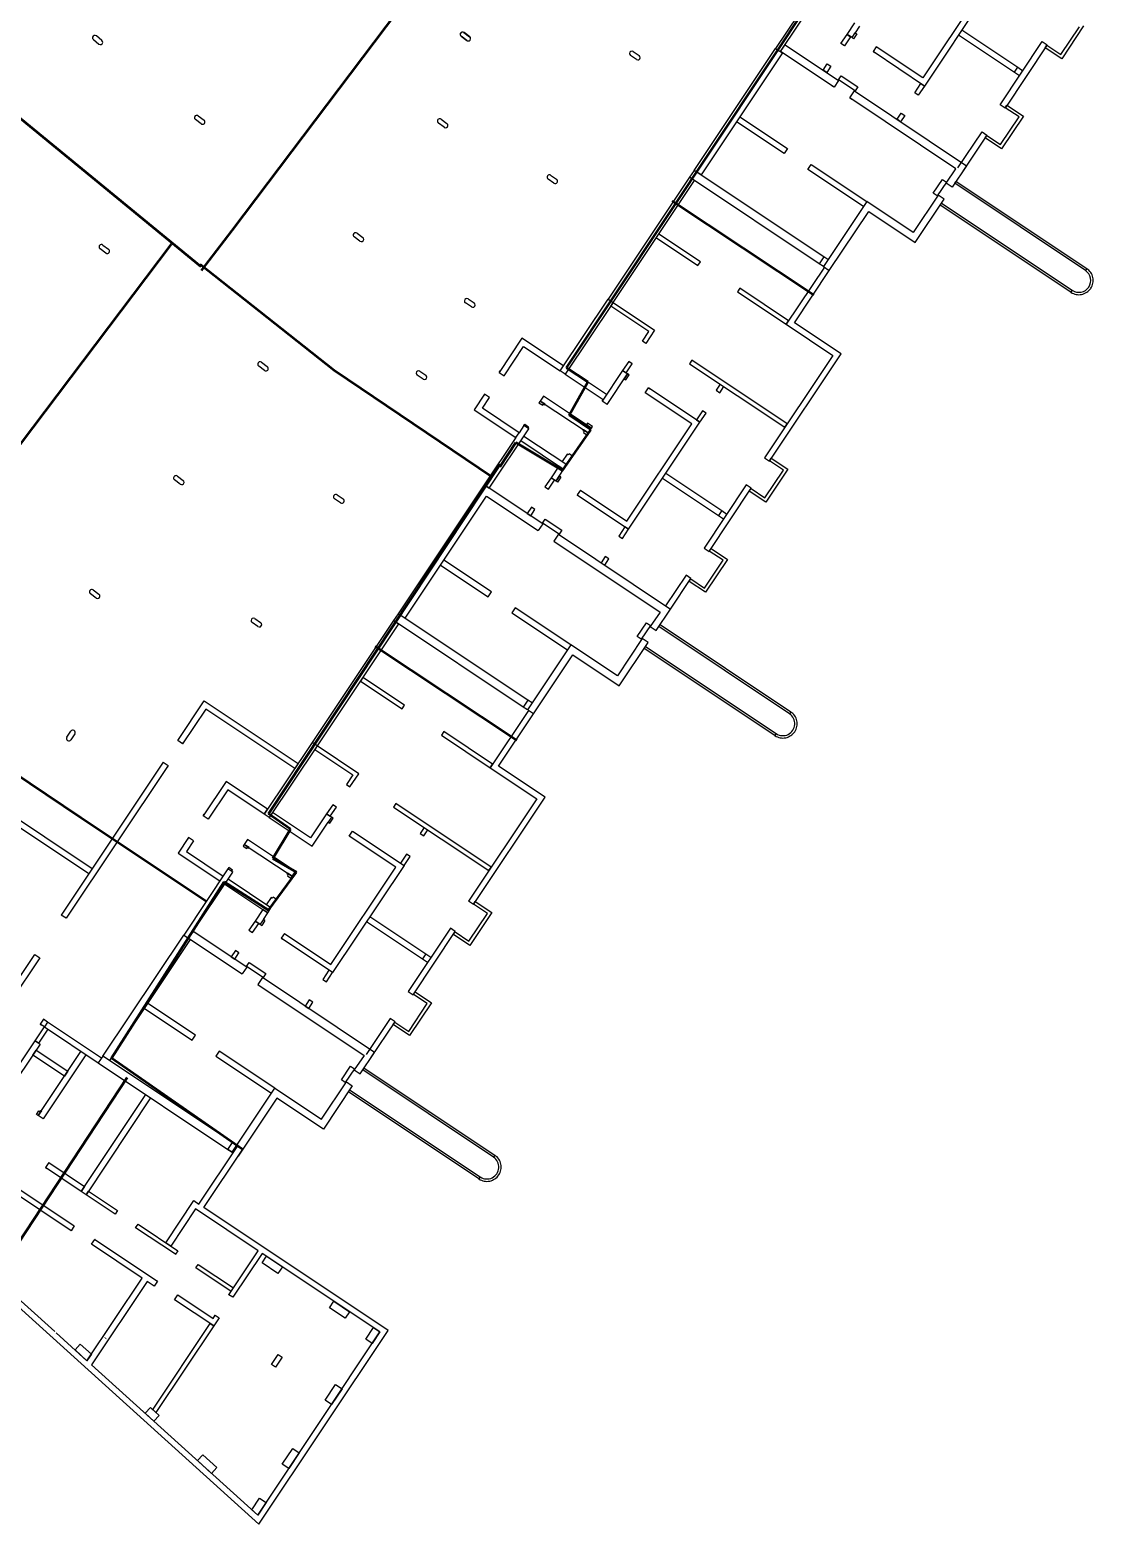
# Model space of a CAD drawing. Header units: metres. Extents: x 2680836 to 2680931, y 1252363 to 1252479.
# Drawn here: x 2680873.5 to 2680918.2, y 1252363.1 to 1252425.8 of the extents above; entities that cross this region are included whole.
import ezdxf

# ---------------------------------------------------------------- set-up
doc = ezdxf.new("R2010")
doc.units = ezdxf.units.M
doc.layers.add('etappierung', color=7, linetype='Continuous')
doc.layers.add('geometrie', color=7, linetype='Continuous')

msp = doc.modelspace()

# ---------------------------------------------------------------- linework, layer by layer
at = {"layer": 'etappierung', "color": 5, "lineweight": 53}
for p, q in [((2680902.786, 1252444.988), (2680882.001, 1252417.409)), ((2680896.056, 1252411.647), (2680906.452, 1252427.294)), ((2680880.717, 1252415.88), (2680870.25, 1252424.465)), ((2680900.497, 1252418.651), (2680906.441, 1252414.707)), ((2680882.001, 1252417.409), (2680880.717, 1252415.726)), ((2680866.192, 1252399.265), (2680879.465, 1252416.836)), ((2680886.299, 1252411.526), (2680880.666, 1252415.988)), ((2680896.946, 1252411.052), (2680896.056, 1252411.647)), ((2680892.927, 1252407.051), (2680886.299, 1252411.526)), ((2680896.168, 1252409.656), (2680896.946, 1252411.052)), ((2680897.078, 1252409.044), (2680896.168, 1252409.656)), ((2680895.88, 1252407.335), (2680897.078, 1252409.044)), ((2680893.249, 1252407.482), (2680893.921, 1252408.507)), ((2680893.921, 1252408.507), (2680895.88, 1252407.335)), ((2680883.535, 1252392.911), (2680893.268, 1252407.598)), ((2680888.022, 1252399.952), (2680893.966, 1252396.009)), ((2680875.654, 1252392.746), (2680869.767, 1252396.679)), ((2680880.907, 1252389.237), (2680875.654, 1252392.746)), ((2680884.467, 1252392.27), (2680883.535, 1252392.911)), ((2680883.726, 1252391.038), (2680884.467, 1252392.27)), ((2680884.721, 1252390.453), (2680883.726, 1252391.038)), ((2680883.541, 1252388.868), (2680884.721, 1252390.453)), ((2680876.939, 1252382.647), (2680881.675, 1252390.05)), ((2680881.675, 1252390.05), (2680883.541, 1252388.868)), ((2680882.43, 1252378.817), (2680876.939, 1252382.647)), ((2680877.609, 1252381.837), (2680871.807, 1252373.025)), ((2680876.691, 1252370.88), (2680876.681, 1252370.869))]:
    msp.add_line(p, q, dxfattribs=at)
at = {"layer": 'geometrie', "color": 7}
for p, q in [((2680913.743, 1252427.91), (2680911.018, 1252423.828)), ((2680914.089, 1252427.979), (2680911.087, 1252423.481)), ((2680906.696, 1252427.848), (2680904.837, 1252425.063)), ((2680905.045, 1252424.925), (2680906.559, 1252427.194)), ((2680907.837, 1252425.651), (2680908.156, 1252426.129)), ((2680908.364, 1252425.99), (2680908.183, 1252425.72)), ((2680917.772, 1252426.007), (2680916.851, 1252424.627)), ((2680876.184, 1252425.432), (2680876.417, 1252425.243)), ((2680876.543, 1252425.398), (2680876.311, 1252425.587)), ((2680891.869, 1252425.39), (2680891.628, 1252425.568)), ((2680891.631, 1252425.569), (2680891.872, 1252425.391)), ((2680891.746, 1252425.729), (2680891.987, 1252425.551)), ((2680891.991, 1252425.552), (2680891.75, 1252425.73)), ((2680907.578, 1252425.264), (2680907.837, 1252425.651)), ((2680907.986, 1252425.551), (2680907.728, 1252425.164)), ((2680908.044, 1252425.512), (2680907.837, 1252425.651)), ((2680907.837, 1252425.651), (2680907.986, 1252425.551)), ((2680908.044, 1252425.512), (2680908.183, 1252425.72)), ((2680908.111, 1252425.468), (2680908.044, 1252425.512)), ((2680908.25, 1252425.675), (2680908.111, 1252425.468)), ((2680908.183, 1252425.72), (2680908.25, 1252425.675)), ((2680912.519, 1252425.626), (2680914.863, 1252424.061)), ((2680912.658, 1252425.834), (2680915.002, 1252424.269)), ((2680914.264, 1252422.695), (2680916.034, 1252425.347)), ((2680916.034, 1252425.347), (2680916.242, 1252425.209)), ((2680916.815, 1252424.808), (2680917.592, 1252425.971)), ((2680898.995, 1252424.594), (2680898.746, 1252424.76)), ((2680898.857, 1252424.927), (2680899.106, 1252424.759)), ((2680901.416, 1252419.938), (2680904.837, 1252425.063)), ((2680905.128, 1252424.869), (2680901.707, 1252419.744)), ((2680904.837, 1252425.063), (2680905.128, 1252424.869)), ((2680905.045, 1252424.925), (2680905.239, 1252425.216)), ((2680907.289, 1252423.426), (2680905.045, 1252424.925)), ((2680905.239, 1252425.216), (2680907.483, 1252423.717)), ((2680907.728, 1252425.164), (2680907.578, 1252425.264)), ((2680907.739, 1252425.181), (2680907.728, 1252425.164)), ((2680909.064, 1252425.132), (2680908.926, 1252424.924)), ((2680911.087, 1252423.481), (2680908.926, 1252424.924)), ((2680908.926, 1252424.924), (2680908.992, 1252424.88)), ((2680911.018, 1252423.828), (2680909.064, 1252425.132)), ((2680916.242, 1252425.209), (2680914.472, 1252422.556)), ((2680916.161, 1252425.088), (2680916.233, 1252425.196)), ((2680916.851, 1252424.627), (2680916.161, 1252425.088)), ((2680916.233, 1252425.196), (2680916.815, 1252424.808)), ((2680906.835, 1252424.15), (2680907.007, 1252424.408)), ((2680906.985, 1252424.05), (2680906.835, 1252424.15)), ((2680907.157, 1252424.308), (2680906.985, 1252424.05)), ((2680907.007, 1252424.408), (2680907.157, 1252424.308)), ((2680907.145, 1252424.291), (2680907.157, 1252424.308)), ((2680914.863, 1252424.061), (2680915.002, 1252424.269)), ((2680915.002, 1252424.269), (2680915.218, 1252424.125)), ((2680907.289, 1252423.426), (2680907.21, 1252423.479)), ((2680907.483, 1252423.717), (2680907.289, 1252423.426)), ((2680907.478, 1252423.745), (2680907.589, 1252423.911)), ((2680908.176, 1252423.279), (2680907.478, 1252423.745)), ((2680907.589, 1252423.911), (2680908.287, 1252423.445)), ((2680910.679, 1252423.194), (2680910.938, 1252423.581)), ((2680911.087, 1252423.481), (2680910.829, 1252423.094)), ((2680910.938, 1252423.581), (2680911.087, 1252423.481)), ((2680914.863, 1252424.061), (2680915.079, 1252423.917)), ((2680907.954, 1252422.983), (2680908.149, 1252423.274)), ((2680912.411, 1252420.008), (2680907.954, 1252422.983)), ((2680907.954, 1252422.983), (2680908.033, 1252422.93)), ((2680908.149, 1252423.274), (2680912.854, 1252420.133)), ((2680908.287, 1252423.445), (2680908.176, 1252423.279)), ((2680910.691, 1252423.211), (2680910.679, 1252423.194)), ((2680910.829, 1252423.094), (2680910.679, 1252423.194)), ((2680880.59, 1252422.229), (2680880.832, 1252422.051)), ((2680909.936, 1252422.081), (2680910.108, 1252422.338)), ((2680910.258, 1252422.238), (2680910.086, 1252421.981)), ((2680910.097, 1252422.321), (2680910.108, 1252422.338)), ((2680910.108, 1252422.338), (2680910.258, 1252422.238)), ((2680914.472, 1252422.556), (2680914.264, 1252422.695)), ((2680915.242, 1252422.216), (2680914.321, 1252420.837)), ((2680914.48, 1252422.569), (2680914.552, 1252422.677)), ((2680915.062, 1252422.181), (2680914.48, 1252422.569)), ((2680914.552, 1252422.677), (2680915.242, 1252422.216)), ((2680880.713, 1252421.89), (2680880.472, 1252422.068)), ((2680890.915, 1252421.745), (2680890.673, 1252421.923)), ((2680890.792, 1252422.084), (2680891.033, 1252421.906)), ((2680905.192, 1252420.644), (2680903.197, 1252421.976)), ((2680903.335, 1252422.184), (2680905.331, 1252420.852)), ((2680910.086, 1252421.981), (2680909.936, 1252422.081)), ((2680914.285, 1252421.017), (2680915.062, 1252422.181)), ((2680912.494, 1252420.043), (2680913.504, 1252421.556)), ((2680913.712, 1252421.418), (2680912.701, 1252419.904)), ((2680913.504, 1252421.556), (2680913.712, 1252421.418)), ((2680913.631, 1252421.297), (2680913.703, 1252421.405)), ((2680914.321, 1252420.837), (2680913.631, 1252421.297)), ((2680913.703, 1252421.405), (2680914.285, 1252421.017)), ((2680905.331, 1252420.852), (2680905.192, 1252420.644)), ((2680895.389, 1252419.73), (2680895.639, 1252419.565)), ((2680901.416, 1252419.938), (2680901.222, 1252419.647)), ((2680901.707, 1252419.744), (2680901.416, 1252419.938)), ((2680906.861, 1252416.304), (2680901.416, 1252419.938)), ((2680906.19, 1252419.978), (2680906.328, 1252420.186)), ((2680908.526, 1252418.419), (2680906.19, 1252419.978)), ((2680906.328, 1252420.186), (2680908.665, 1252418.627)), ((2680912, 1252419.393), (2680912.411, 1252420.008)), ((2680912.854, 1252420.133), (2680912.249, 1252419.227)), ((2680895.527, 1252419.398), (2680895.278, 1252419.564)), ((2680901.222, 1252419.647), (2680897.801, 1252414.522)), ((2680898.009, 1252414.383), (2680901.43, 1252419.508)), ((2680906.667, 1252416.013), (2680901.222, 1252419.647)), ((2680911.456, 1252418.975), (2680911.845, 1252419.557)), ((2680912.011, 1252419.446), (2680911.623, 1252418.864)), ((2680911.845, 1252419.557), (2680912.011, 1252419.446)), ((2680912.249, 1252419.227), (2680912, 1252419.393)), ((2680912.36, 1252419.393), (2680912.416, 1252419.476)), ((2680917.847, 1252415.731), (2680912.36, 1252419.393)), ((2680912.416, 1252419.476), (2680917.903, 1252415.814)), ((2680908.665, 1252418.627), (2680906.842, 1252415.896)), ((2680910.618, 1252417.323), (2680908.665, 1252418.627)), ((2680911.667, 1252418.894), (2680910.618, 1252417.323)), ((2680910.701, 1252416.907), (2680911.916, 1252418.728)), ((2680911.623, 1252418.864), (2680911.456, 1252418.975)), ((2680911.916, 1252418.728), (2680911.667, 1252418.894)), ((2680911.75, 1252418.479), (2680911.805, 1252418.562)), ((2680917.237, 1252414.816), (2680911.75, 1252418.479)), ((2680911.805, 1252418.562), (2680917.292, 1252414.9)), ((2680907.091, 1252415.73), (2680908.747, 1252418.211)), ((2680908.747, 1252418.211), (2680910.701, 1252416.907)), ((2680887.257, 1252417.302), (2680887.498, 1252417.123)), ((2680901.675, 1252416.094), (2680899.929, 1252417.259)), ((2680876.705, 1252416.463), (2680876.463, 1252416.641)), ((2680876.582, 1252416.802), (2680876.823, 1252416.623)), ((2680887.38, 1252416.963), (2680887.138, 1252417.141)), ((2680899.829, 1252417.11), (2680901.575, 1252415.945)), ((2680901.575, 1252415.945), (2680901.675, 1252416.094)), ((2680906.861, 1252416.304), (2680906.667, 1252416.013)), ((2680906.842, 1252415.896), (2680906.667, 1252416.013)), ((2680907.036, 1252416.187), (2680906.861, 1252416.304)), ((2680906.883, 1252415.868), (2680905.283, 1252413.47)), ((2680905.629, 1252413.539), (2680907.091, 1252415.73)), ((2680906.842, 1252415.896), (2680907.091, 1252415.73)), ((2680917.903, 1252415.814), (2680917.847, 1252415.731)), ((2680903.337, 1252414.984), (2680903.237, 1252414.835)), ((2680903.237, 1252414.835), (2680905.283, 1252413.47)), ((2680905.382, 1252413.619), (2680903.337, 1252414.984)), ((2680917.292, 1252414.9), (2680917.237, 1252414.816)), ((2680892.06, 1252414.202), (2680891.81, 1252414.368)), ((2680891.921, 1252414.534), (2680892.171, 1252414.369)), ((2680895.792, 1252411.512), (2680897.801, 1252414.522)), ((2680898.009, 1252414.383), (2680896, 1252411.373)), ((2680897.801, 1252414.522), (2680898.009, 1252414.383)), ((2680897.909, 1252414.233), (2680898.009, 1252414.383)), ((2680899.505, 1252413.168), (2680897.909, 1252414.233)), ((2680898.009, 1252414.383), (2680899.755, 1252413.218)), ((2680905.283, 1252413.47), (2680905.382, 1252413.619)), ((2680905.283, 1252413.47), (2680907.236, 1252412.166)), ((2680907.583, 1252412.235), (2680905.629, 1252413.539)), ((2680894.185, 1252412.885), (2680893.225, 1252411.447)), ((2680895.931, 1252411.72), (2680894.185, 1252412.885)), ((2680899.239, 1252412.769), (2680899.505, 1252413.168)), ((2680899.755, 1252413.218), (2680899.388, 1252412.669)), ((2680893.433, 1252411.308), (2680894.254, 1252412.539)), ((2680894.254, 1252412.539), (2680895.792, 1252411.512)), ((2680899.388, 1252412.669), (2680899.239, 1252412.769)), ((2680899.4, 1252412.686), (2680899.388, 1252412.669)), ((2680907.236, 1252412.166), (2680904.365, 1252407.864)), ((2680904.573, 1252407.725), (2680907.583, 1252412.235)), ((2680883.369, 1252411.537), (2680883.129, 1252411.717)), ((2680883.247, 1252411.876), (2680883.488, 1252411.698)), ((2680895.792, 1252411.512), (2680895.931, 1252411.72)), ((2680896.139, 1252411.581), (2680896, 1252411.373)), ((2680897.735, 1252410.516), (2680896.139, 1252411.581)), ((2680898.667, 1252411.913), (2680898.409, 1252411.526)), ((2680898.559, 1252411.426), (2680898.817, 1252411.813)), ((2680898.817, 1252411.813), (2680898.667, 1252411.913)), ((2680898.806, 1252411.796), (2680898.817, 1252411.813)), ((2680901.32, 1252411.962), (2680901.22, 1252411.813)), ((2680901.22, 1252411.813), (2680905.219, 1252409.144)), ((2680905.319, 1252409.293), (2680901.32, 1252411.962)), ((2680890.034, 1252411.167), (2680889.785, 1252411.334)), ((2680889.896, 1252411.5), (2680890.145, 1252411.332)), ((2680893.225, 1252411.447), (2680893.27, 1252411.513)), ((2680893.225, 1252411.447), (2680893.433, 1252411.308)), ((2680896, 1252411.373), (2680895.792, 1252411.512)), ((2680896, 1252411.373), (2680897.596, 1252410.308)), ((2680898.409, 1252411.526), (2680897.549, 1252410.237)), ((2680897.757, 1252410.099), (2680898.617, 1252411.387)), ((2680898.409, 1252411.526), (2680898.559, 1252411.426)), ((2680898.617, 1252411.387), (2680898.409, 1252411.526)), ((2680898.617, 1252411.387), (2680898.478, 1252411.179)), ((2680898.478, 1252411.179), (2680898.545, 1252411.135)), ((2680898.545, 1252411.135), (2680898.684, 1252411.343)), ((2680898.684, 1252411.343), (2680898.617, 1252411.387)), ((2680902.509, 1252410.953), (2680902.34, 1252410.699)), ((2680892.615, 1252410.532), (2680892.177, 1252409.876)), ((2680892.523, 1252409.945), (2680892.823, 1252410.394)), ((2680892.615, 1252410.532), (2680892.57, 1252410.466)), ((2680892.823, 1252410.394), (2680892.615, 1252410.532)), ((2680895.088, 1252410.456), (2680894.949, 1252410.248)), ((2680897.1, 1252409.113), (2680895.088, 1252410.456)), ((2680897.549, 1252410.237), (2680897.594, 1252410.304)), ((2680899.36, 1252410.591), (2680899.498, 1252410.799)), ((2680901.313, 1252409.287), (2680899.36, 1252410.591)), ((2680901.66, 1252409.356), (2680899.498, 1252410.799)), ((2680899.498, 1252410.799), (2680899.565, 1252410.755)), ((2680902.351, 1252410.716), (2680902.34, 1252410.699)), ((2680902.34, 1252410.699), (2680902.489, 1252410.599)), ((2680902.489, 1252410.599), (2680902.659, 1252410.853)), ((2680892.177, 1252409.876), (2680893.922, 1252408.71)), ((2680894.061, 1252408.918), (2680892.523, 1252409.945)), ((2680894.932, 1252410.223), (2680894.899, 1252410.174)), ((2680894.899, 1252410.174), (2680895.057, 1252410.068)), ((2680894.949, 1252410.248), (2680894.932, 1252410.223)), ((2680894.949, 1252410.248), (2680896.961, 1252408.906)), ((2680895.157, 1252410.11), (2680894.949, 1252410.248)), ((2680895.057, 1252410.068), (2680895.09, 1252410.118)), ((2680895.09, 1252410.118), (2680895.14, 1252410.085)), ((2680895.14, 1252410.085), (2680895.157, 1252410.11)), ((2680897.757, 1252410.099), (2680897.549, 1252410.237)), ((2680901.768, 1252409.843), (2680901.51, 1252409.456)), ((2680901.66, 1252409.356), (2680901.918, 1252409.743)), ((2680901.757, 1252409.826), (2680901.768, 1252409.843)), ((2680901.918, 1252409.743), (2680901.768, 1252409.843)), ((2680892.81, 1252406.593), (2680894.474, 1252409.087)), ((2680894.266, 1252409.226), (2680894.061, 1252408.918)), ((2680894.266, 1252409.226), (2680894.3, 1252409.276)), ((2680894.474, 1252409.087), (2680894.266, 1252409.226)), ((2680894.3, 1252409.276), (2680894.458, 1252409.17)), ((2680894.458, 1252409.17), (2680894.424, 1252409.12)), ((2680894.424, 1252409.12), (2680894.474, 1252409.087)), ((2680896.761, 1252409.039), (2680896.745, 1252409.014)), ((2680896.961, 1252408.906), (2680896.761, 1252409.039)), ((2680896.939, 1252409.323), (2680896.892, 1252409.252)), ((2680896.892, 1252409.252), (2680897.1, 1252409.113)), ((2680896.939, 1252409.323), (2680896.894, 1252409.256)), ((2680897.147, 1252409.184), (2680896.939, 1252409.323)), ((2680896.961, 1252408.906), (2680897.1, 1252409.113)), ((2680897.1, 1252409.113), (2680897.147, 1252409.184)), ((2680898.589, 1252405.205), (2680901.313, 1252409.287)), ((2680898.658, 1252404.859), (2680901.66, 1252409.356)), ((2680901.51, 1252409.456), (2680901.66, 1252409.356)), ((2680905.219, 1252409.144), (2680905.319, 1252409.293)), ((2680893.922, 1252408.71), (2680892.602, 1252406.732)), ((2680893.922, 1252408.71), (2680894.061, 1252408.918)), ((2680895.934, 1252407.368), (2680894.13, 1252408.572)), ((2680894.269, 1252408.779), (2680896.073, 1252407.575)), ((2680896.745, 1252409.014), (2680896.794, 1252408.981)), ((2680896.794, 1252408.981), (2680896.761, 1252408.931)), ((2680896.761, 1252408.931), (2680896.911, 1252408.831)), ((2680896.911, 1252408.831), (2680896.944, 1252408.881)), ((2680896.944, 1252408.881), (2680896.961, 1252408.906)), ((2680896.079, 1252408.016), (2680895.873, 1252407.709)), ((2680896.073, 1252407.575), (2680896.278, 1252407.883)), ((2680896.129, 1252407.983), (2680896.079, 1252408.016)), ((2680896.162, 1252408.033), (2680896.129, 1252407.983)), ((2680896.312, 1252407.933), (2680896.162, 1252408.033)), ((2680896.278, 1252407.883), (2680896.312, 1252407.933)), ((2680904.365, 1252407.864), (2680904.573, 1252407.725)), ((2680904.581, 1252407.737), (2680904.653, 1252407.845)), ((2680904.653, 1252407.845), (2680905.343, 1252407.385)), ((2680895.726, 1252407.506), (2680895.407, 1252407.028)), ((2680895.615, 1252406.889), (2680895.934, 1252407.368)), ((2680895.934, 1252407.368), (2680895.726, 1252407.506)), ((2680896.073, 1252407.575), (2680895.934, 1252407.368)), ((2680900.228, 1252407.211), (2680902.573, 1252405.647)), ((2680904.386, 1252406.185), (2680905.163, 1252407.349)), ((2680905.343, 1252407.385), (2680904.422, 1252406.005)), ((2680905.163, 1252407.349), (2680904.581, 1252407.737)), ((2680879.834, 1252406.755), (2680879.593, 1252406.933)), ((2680879.712, 1252407.094), (2680879.953, 1252406.915)), ((2680892.602, 1252406.732), (2680888.987, 1252401.315)), ((2680895.054, 1252405.095), (2680892.602, 1252406.732)), ((2680892.602, 1252406.732), (2680892.81, 1252406.593)), ((2680895.407, 1252407.028), (2680895.149, 1252406.642)), ((2680895.149, 1252406.642), (2680895.299, 1252406.542)), ((2680895.299, 1252406.542), (2680895.557, 1252406.928)), ((2680895.31, 1252406.558), (2680895.299, 1252406.542)), ((2680895.407, 1252407.028), (2680895.615, 1252406.889)), ((2680895.557, 1252406.928), (2680895.407, 1252407.028)), ((2680895.754, 1252407.097), (2680895.615, 1252406.889)), ((2680895.615, 1252406.889), (2680895.682, 1252406.845)), ((2680895.82, 1252407.053), (2680895.682, 1252406.845)), ((2680895.82, 1252407.053), (2680895.754, 1252407.097)), ((2680900.09, 1252407.004), (2680902.434, 1252405.439)), ((2680903.605, 1252406.725), (2680901.835, 1252404.072)), ((2680902.042, 1252403.934), (2680903.812, 1252406.586)), ((2680903.812, 1252406.586), (2680903.605, 1252406.725)), ((2680903.732, 1252406.465), (2680903.804, 1252406.573)), ((2680903.804, 1252406.573), (2680904.386, 1252406.185)), ((2680886.566, 1252405.971), (2680886.317, 1252406.138)), ((2680886.428, 1252406.304), (2680886.678, 1252406.139)), ((2680889.278, 1252401.121), (2680892.699, 1252406.247)), ((2680892.699, 1252406.247), (2680894.86, 1252404.804)), ((2680896.635, 1252406.509), (2680896.497, 1252406.301)), ((2680896.497, 1252406.301), (2680896.563, 1252406.257)), ((2680896.497, 1252406.301), (2680898.658, 1252404.859)), ((2680896.635, 1252406.509), (2680898.589, 1252405.205)), ((2680904.422, 1252406.005), (2680903.732, 1252406.465)), ((2680894.578, 1252405.785), (2680894.406, 1252405.528)), ((2680894.406, 1252405.528), (2680894.556, 1252405.428)), ((2680894.556, 1252405.428), (2680894.728, 1252405.685)), ((2680894.728, 1252405.685), (2680894.578, 1252405.785)), ((2680894.716, 1252405.669), (2680894.728, 1252405.685)), ((2680895.049, 1252405.123), (2680895.16, 1252405.289)), ((2680895.16, 1252405.289), (2680895.858, 1252404.823)), ((2680902.573, 1252405.647), (2680902.434, 1252405.439)), ((2680902.434, 1252405.439), (2680902.65, 1252405.295)), ((2680902.573, 1252405.647), (2680902.789, 1252405.502)), ((2680894.86, 1252404.804), (2680894.781, 1252404.857)), ((2680895.054, 1252405.095), (2680894.86, 1252404.804)), ((2680895.747, 1252404.656), (2680895.049, 1252405.123)), ((2680895.719, 1252404.651), (2680895.525, 1252404.36)), ((2680895.719, 1252404.651), (2680900.425, 1252401.51)), ((2680895.858, 1252404.823), (2680895.747, 1252404.656)), ((2680898.508, 1252404.959), (2680898.25, 1252404.572)), ((2680898.4, 1252404.472), (2680898.658, 1252404.859)), ((2680898.658, 1252404.859), (2680898.508, 1252404.959)), ((2680895.525, 1252404.36), (2680895.604, 1252404.307)), ((2680895.525, 1252404.36), (2680899.981, 1252401.386)), ((2680898.261, 1252404.589), (2680898.25, 1252404.572)), ((2680898.25, 1252404.572), (2680898.4, 1252404.472)), ((2680901.835, 1252404.072), (2680902.042, 1252403.934)), ((2680902.051, 1252403.946), (2680902.123, 1252404.054)), ((2680902.123, 1252404.054), (2680902.813, 1252403.594)), ((2680892.902, 1252402.23), (2680890.906, 1252403.561)), ((2680897.679, 1252403.716), (2680897.507, 1252403.458)), ((2680897.507, 1252403.458), (2680897.657, 1252403.358)), ((2680897.657, 1252403.358), (2680897.829, 1252403.616)), ((2680897.668, 1252403.699), (2680897.679, 1252403.716)), ((2680897.829, 1252403.616), (2680897.679, 1252403.716)), ((2680901.856, 1252402.394), (2680902.633, 1252403.558)), ((2680902.813, 1252403.594), (2680901.892, 1252402.214)), ((2680902.633, 1252403.558), (2680902.051, 1252403.946)), ((2680890.768, 1252403.353), (2680892.763, 1252402.022)), ((2680901.074, 1252402.933), (2680900.217, 1252401.649)), ((2680900.425, 1252401.51), (2680901.282, 1252402.795)), ((2680901.282, 1252402.795), (2680901.074, 1252402.933)), ((2680901.202, 1252402.674), (2680901.274, 1252402.782)), ((2680901.274, 1252402.782), (2680901.856, 1252402.394)), ((2680876.299, 1252401.972), (2680876.058, 1252402.15)), ((2680876.177, 1252402.311), (2680876.418, 1252402.133)), ((2680892.763, 1252402.022), (2680892.902, 1252402.23)), ((2680901.892, 1252402.214), (2680901.202, 1252402.674)), ((2680893.899, 1252401.564), (2680893.761, 1252401.356)), ((2680896.235, 1252400.004), (2680893.899, 1252401.564)), ((2680899.82, 1252400.604), (2680900.425, 1252401.51)), ((2680883.098, 1252400.775), (2680882.849, 1252400.942)), ((2680882.96, 1252401.108), (2680883.21, 1252400.943)), ((2680888.793, 1252401.024), (2680885.372, 1252395.899)), ((2680889, 1252400.886), (2680885.58, 1252395.76)), ((2680888.987, 1252401.315), (2680888.793, 1252401.024)), ((2680894.238, 1252397.39), (2680888.793, 1252401.024)), ((2680888.793, 1252401.024), (2680889, 1252400.886)), ((2680894.432, 1252397.681), (2680888.987, 1252401.315)), ((2680893.761, 1252401.356), (2680896.097, 1252399.797)), ((2680899.027, 1252400.352), (2680899.416, 1252400.934)), ((2680899.416, 1252400.934), (2680899.582, 1252400.823)), ((2680899.981, 1252401.386), (2680899.571, 1252400.771)), ((2680899.238, 1252400.272), (2680898.189, 1252398.701)), ((2680899.193, 1252400.241), (2680899.027, 1252400.352)), ((2680899.582, 1252400.823), (2680899.193, 1252400.241)), ((2680899.487, 1252400.105), (2680899.238, 1252400.272)), ((2680899.571, 1252400.771), (2680899.82, 1252400.604)), ((2680899.931, 1252400.77), (2680899.987, 1252400.854)), ((2680905.418, 1252397.108), (2680899.931, 1252400.77)), ((2680899.987, 1252400.854), (2680905.474, 1252397.191)), ((2680896.235, 1252400.004), (2680894.413, 1252397.273)), ((2680898.189, 1252398.701), (2680896.235, 1252400.004)), ((2680898.272, 1252398.285), (2680899.487, 1252400.105)), ((2680899.321, 1252399.856), (2680899.376, 1252399.939)), ((2680904.808, 1252396.194), (2680899.321, 1252399.856)), ((2680899.376, 1252399.939), (2680904.863, 1252396.277)), ((2680894.662, 1252397.107), (2680896.318, 1252399.589)), ((2680896.318, 1252399.589), (2680898.272, 1252398.285)), ((2680887.5, 1252398.637), (2680887.4, 1252398.487)), ((2680887.4, 1252398.487), (2680889.146, 1252397.322)), ((2680889.245, 1252397.472), (2680887.5, 1252398.637)), ((2680879.725, 1252395.991), (2680880.835, 1252397.653)), ((2680880.904, 1252397.307), (2680879.933, 1252395.852)), ((2680880.835, 1252397.653), (2680884.784, 1252395.018)), ((2680884.645, 1252394.81), (2680880.904, 1252397.307)), ((2680889.146, 1252397.322), (2680889.245, 1252397.472)), ((2680894.454, 1252397.246), (2680892.853, 1252394.847)), ((2680893.2, 1252394.916), (2680894.662, 1252397.107)), ((2680894.432, 1252397.681), (2680894.238, 1252397.39)), ((2680894.413, 1252397.273), (2680894.238, 1252397.39)), ((2680894.607, 1252397.564), (2680894.432, 1252397.681)), ((2680894.662, 1252397.107), (2680894.454, 1252397.246)), ((2680905.474, 1252397.191), (2680905.418, 1252397.108)), ((2680868.047, 1252396.009), (2680876.135, 1252390.612)), ((2680875.075, 1252396.126), (2680875.241, 1252396.376)), ((2680875.407, 1252396.265), (2680875.241, 1252396.015)), ((2680879.933, 1252395.852), (2680879.725, 1252395.991)), ((2680879.933, 1252395.852), (2680879.977, 1252395.918)), ((2680885.372, 1252395.899), (2680883.363, 1252392.889)), ((2680885.58, 1252395.76), (2680885.372, 1252395.899)), ((2680890.908, 1252396.362), (2680890.808, 1252396.212)), ((2680890.808, 1252396.212), (2680892.853, 1252394.847)), ((2680892.953, 1252394.997), (2680890.908, 1252396.362)), ((2680904.863, 1252396.277), (2680904.808, 1252396.194)), ((2680868.052, 1252395.706), (2680875.996, 1252390.404)), ((2680885.58, 1252395.76), (2680883.571, 1252392.751)), ((2680885.58, 1252395.76), (2680885.48, 1252395.611)), ((2680885.48, 1252395.611), (2680887.076, 1252394.545)), ((2680887.326, 1252394.595), (2680885.58, 1252395.76)), ((2680879.115, 1252395.076), (2680874.831, 1252388.658)), ((2680879.322, 1252394.937), (2680875.039, 1252388.519)), ((2680879.115, 1252395.076), (2680879.322, 1252394.937)), ((2680879.322, 1252394.937), (2680879.278, 1252394.871)), ((2680884.784, 1252395.018), (2680884.645, 1252394.81)), ((2680886.959, 1252394.046), (2680887.326, 1252394.595)), ((2680892.853, 1252394.847), (2680892.953, 1252394.997)), ((2680892.853, 1252394.847), (2680894.807, 1252393.543)), ((2680895.154, 1252393.612), (2680893.2, 1252394.916)), ((2680881.756, 1252394.262), (2680880.796, 1252392.824)), ((2680883.502, 1252393.097), (2680881.756, 1252394.262)), ((2680887.076, 1252394.545), (2680886.81, 1252394.146)), ((2680886.81, 1252394.146), (2680886.959, 1252394.046)), ((2680886.97, 1252394.063), (2680886.959, 1252394.046)), ((2680881.825, 1252393.916), (2680881.004, 1252392.686)), ((2680883.363, 1252392.889), (2680881.825, 1252393.916)), ((2680888.891, 1252393.34), (2680888.791, 1252393.19)), ((2680892.89, 1252390.671), (2680888.891, 1252393.34)), ((2680894.807, 1252393.543), (2680891.936, 1252389.241)), ((2680892.144, 1252389.102), (2680895.154, 1252393.612)), ((2680880.796, 1252392.824), (2680880.84, 1252392.891)), ((2680881.004, 1252392.686), (2680880.796, 1252392.824)), ((2680883.363, 1252392.889), (2680883.502, 1252393.097)), ((2680883.571, 1252392.751), (2680883.363, 1252392.889)), ((2680883.71, 1252392.959), (2680883.571, 1252392.751)), ((2680883.571, 1252392.751), (2680885.375, 1252391.547)), ((2680885.306, 1252391.893), (2680883.71, 1252392.959)), ((2680885.98, 1252392.903), (2680885.306, 1252391.893)), ((2680886.238, 1252393.29), (2680885.98, 1252392.903)), ((2680885.98, 1252392.903), (2680886.13, 1252392.803)), ((2680886.188, 1252392.765), (2680885.98, 1252392.903)), ((2680886.188, 1252392.765), (2680886.049, 1252392.557)), ((2680886.116, 1252392.512), (2680886.254, 1252392.72)), ((2680886.13, 1252392.803), (2680886.388, 1252393.19)), ((2680886.254, 1252392.72), (2680886.188, 1252392.765)), ((2680886.388, 1252393.19), (2680886.238, 1252393.29)), ((2680886.377, 1252393.173), (2680886.388, 1252393.19)), ((2680888.791, 1252393.19), (2680892.79, 1252390.521)), ((2680885.375, 1252391.547), (2680886.049, 1252392.557)), ((2680886.049, 1252392.557), (2680886.116, 1252392.512)), ((2680886.931, 1252391.969), (2680887.069, 1252392.176)), ((2680887.069, 1252392.176), (2680887.136, 1252392.132)), ((2680887.069, 1252392.176), (2680889.231, 1252390.734)), ((2680890.08, 1252392.33), (2680889.911, 1252392.076)), ((2680889.922, 1252392.093), (2680889.911, 1252392.076)), ((2680890.06, 1252391.977), (2680890.23, 1252392.23)), ((2680880.186, 1252391.91), (2680879.747, 1252391.253)), ((2680880.394, 1252391.771), (2680880.094, 1252391.322)), ((2680880.186, 1252391.91), (2680880.141, 1252391.843)), ((2680880.394, 1252391.771), (2680880.186, 1252391.91)), ((2680882.503, 1252391.601), (2680882.47, 1252391.551)), ((2680882.47, 1252391.551), (2680882.628, 1252391.445)), ((2680882.52, 1252391.626), (2680882.503, 1252391.601)), ((2680882.658, 1252391.834), (2680882.52, 1252391.626)), ((2680882.52, 1252391.626), (2680884.532, 1252390.283)), ((2680882.728, 1252391.487), (2680882.52, 1252391.626)), ((2680882.628, 1252391.445), (2680882.661, 1252391.495)), ((2680884.67, 1252390.491), (2680882.658, 1252391.834)), ((2680882.661, 1252391.495), (2680882.711, 1252391.462)), ((2680882.711, 1252391.462), (2680882.728, 1252391.487)), ((2680888.884, 1252390.665), (2680886.931, 1252391.969)), ((2680889.911, 1252392.076), (2680890.06, 1252391.977)), ((2680879.747, 1252391.253), (2680881.493, 1252390.088)), ((2680880.094, 1252391.322), (2680881.632, 1252390.296)), ((2680889.339, 1252391.22), (2680889.081, 1252390.834)), ((2680889.081, 1252390.834), (2680889.231, 1252390.734)), ((2680889.231, 1252390.734), (2680889.489, 1252391.12)), ((2680889.328, 1252391.204), (2680889.339, 1252391.22)), ((2680889.489, 1252391.12), (2680889.339, 1252391.22)), ((2680881.837, 1252390.603), (2680879.978, 1252387.818)), ((2680880.186, 1252387.679), (2680882.045, 1252390.464)), ((2680881.871, 1252390.653), (2680881.837, 1252390.603)), ((2680882.045, 1252390.464), (2680881.837, 1252390.603)), ((2680882.029, 1252390.548), (2680881.871, 1252390.653)), ((2680881.995, 1252390.498), (2680882.029, 1252390.548)), ((2680882.045, 1252390.464), (2680881.995, 1252390.498)), ((2680884.332, 1252390.416), (2680884.316, 1252390.391)), ((2680884.316, 1252390.391), (2680884.365, 1252390.358)), ((2680884.532, 1252390.283), (2680884.332, 1252390.416)), ((2680884.365, 1252390.358), (2680884.332, 1252390.308)), ((2680884.332, 1252390.308), (2680884.482, 1252390.208)), ((2680884.482, 1252390.208), (2680884.515, 1252390.258)), ((2680884.515, 1252390.258), (2680884.532, 1252390.283)), ((2680884.532, 1252390.283), (2680884.67, 1252390.491)), ((2680886.16, 1252386.583), (2680888.884, 1252390.665)), ((2680889.231, 1252390.734), (2680886.229, 1252386.236)), ((2680892.79, 1252390.521), (2680892.89, 1252390.671)), ((2680881.701, 1252389.949), (2680883.505, 1252388.745)), ((2680883.644, 1252388.953), (2680881.84, 1252390.157)), ((2680883.65, 1252389.394), (2680883.444, 1252389.086)), ((2680883.505, 1252388.745), (2680883.644, 1252388.953)), ((2680883.644, 1252388.953), (2680883.849, 1252389.26)), ((2680883.7, 1252389.36), (2680883.65, 1252389.394)), ((2680883.733, 1252389.41), (2680883.7, 1252389.36)), ((2680883.882, 1252389.31), (2680883.733, 1252389.41)), ((2680883.849, 1252389.26), (2680883.882, 1252389.31)), ((2680892.144, 1252389.102), (2680891.936, 1252389.241)), ((2680892.152, 1252389.115), (2680892.224, 1252389.223)), ((2680892.734, 1252388.726), (2680892.152, 1252389.115)), ((2680892.224, 1252389.223), (2680892.914, 1252388.762)), ((2680875.039, 1252388.519), (2680874.831, 1252388.658)), ((2680882.978, 1252388.406), (2680882.72, 1252388.019)), ((2680883.297, 1252388.884), (2680882.978, 1252388.406)), ((2680882.978, 1252388.406), (2680883.186, 1252388.267)), ((2680883.128, 1252388.306), (2680882.978, 1252388.406)), ((2680883.325, 1252388.475), (2680883.186, 1252388.267)), ((2680883.391, 1252388.43), (2680883.253, 1252388.222)), ((2680883.505, 1252388.745), (2680883.297, 1252388.884)), ((2680883.325, 1252388.475), (2680883.505, 1252388.745)), ((2680883.391, 1252388.43), (2680883.325, 1252388.475)), ((2680887.66, 1252388.381), (2680890.005, 1252386.816)), ((2680887.799, 1252388.589), (2680890.144, 1252387.024)), ((2680891.957, 1252387.562), (2680892.734, 1252388.726)), ((2680892.914, 1252388.762), (2680891.993, 1252387.382)), ((2680876.585, 1252382.734), (2680879.978, 1252387.818)), ((2680879.978, 1252387.818), (2680880.186, 1252387.679)), ((2680880.381, 1252387.97), (2680880.186, 1252387.679)), ((2680882.625, 1252386.472), (2680880.381, 1252387.97)), ((2680882.72, 1252388.019), (2680882.87, 1252387.919)), ((2680882.87, 1252387.919), (2680883.128, 1252388.306)), ((2680882.881, 1252387.936), (2680882.87, 1252387.919)), ((2680883.186, 1252388.267), (2680883.253, 1252388.222)), ((2680884.206, 1252387.887), (2680884.067, 1252387.679)), ((2680884.206, 1252387.887), (2680886.16, 1252386.583)), ((2680891.176, 1252388.102), (2680889.405, 1252385.45)), ((2680889.613, 1252385.311), (2680891.383, 1252387.963)), ((2680891.383, 1252387.963), (2680891.176, 1252388.102)), ((2680891.303, 1252387.843), (2680891.375, 1252387.951)), ((2680891.993, 1252387.382), (2680891.303, 1252387.843)), ((2680891.375, 1252387.951), (2680891.957, 1252387.562)), ((2680876.876, 1252382.54), (2680880.269, 1252387.624)), ((2680880.186, 1252387.679), (2680882.431, 1252386.181)), ((2680882.149, 1252387.163), (2680881.977, 1252386.905)), ((2680882.126, 1252386.805), (2680882.298, 1252387.063)), ((2680882.298, 1252387.063), (2680882.149, 1252387.163)), ((2680882.287, 1252387.046), (2680882.298, 1252387.063)), ((2680886.229, 1252386.236), (2680884.067, 1252387.679)), ((2680884.067, 1252387.679), (2680884.134, 1252387.634)), ((2680872.512, 1252385.183), (2680873.721, 1252386.995)), ((2680873.929, 1252386.856), (2680872.719, 1252385.044)), ((2680873.721, 1252386.995), (2680873.929, 1252386.856)), ((2680881.977, 1252386.905), (2680882.126, 1252386.805)), ((2680882.625, 1252386.472), (2680882.431, 1252386.181)), ((2680882.62, 1252386.5), (2680882.731, 1252386.666)), ((2680883.318, 1252386.034), (2680882.62, 1252386.5)), ((2680882.731, 1252386.666), (2680883.429, 1252386.2)), ((2680890.144, 1252387.024), (2680890.005, 1252386.816)), ((2680890.005, 1252386.816), (2680890.221, 1252386.672)), ((2680890.144, 1252387.024), (2680890.36, 1252386.88)), ((2680882.431, 1252386.181), (2680882.352, 1252386.234)), ((2680883.29, 1252386.028), (2680883.096, 1252385.737)), ((2680887.996, 1252382.888), (2680883.29, 1252386.028)), ((2680883.429, 1252386.2), (2680883.318, 1252386.034)), ((2680886.079, 1252386.336), (2680885.821, 1252385.949)), ((2680885.832, 1252385.966), (2680885.821, 1252385.949)), ((2680885.821, 1252385.949), (2680885.971, 1252385.849)), ((2680885.971, 1252385.849), (2680886.229, 1252386.236)), ((2680883.096, 1252385.737), (2680883.175, 1252385.685)), ((2680883.096, 1252385.737), (2680887.552, 1252382.763)), ((2680889.405, 1252385.45), (2680889.613, 1252385.311)), ((2680889.622, 1252385.324), (2680889.694, 1252385.432)), ((2680890.204, 1252384.935), (2680889.622, 1252385.324)), ((2680889.694, 1252385.432), (2680890.384, 1252384.971)), ((2680878.338, 1252384.731), (2680880.334, 1252383.399)), ((2680880.472, 1252383.607), (2680878.477, 1252384.939)), ((2680885.25, 1252385.093), (2680885.078, 1252384.835)), ((2680885.078, 1252384.835), (2680885.227, 1252384.735)), ((2680885.227, 1252384.735), (2680885.399, 1252384.993)), ((2680885.239, 1252385.076), (2680885.25, 1252385.093)), ((2680885.399, 1252384.993), (2680885.25, 1252385.093)), ((2680889.427, 1252383.771), (2680890.204, 1252384.935)), ((2680890.384, 1252384.971), (2680889.463, 1252383.591)), ((2680873.737, 1252383.373), (2680874.126, 1252383.955)), ((2680874.09, 1252384.28), (2680873.951, 1252384.072)), ((2680874.126, 1252383.955), (2680873.951, 1252384.072)), ((2680873.951, 1252384.072), (2680874.018, 1252384.027)), ((2680874.264, 1252384.163), (2680874.09, 1252384.28)), ((2680874.264, 1252384.163), (2680874.126, 1252383.955)), ((2680874.126, 1252383.955), (2680874.271, 1252383.858)), ((2680874.126, 1252383.955), (2680876.391, 1252382.443)), ((2680876.53, 1252382.651), (2680874.264, 1252384.163)), ((2680888.645, 1252384.311), (2680887.635, 1252382.798)), ((2680887.843, 1252382.659), (2680888.853, 1252384.172)), ((2680888.853, 1252384.172), (2680888.645, 1252384.311)), ((2680888.773, 1252384.052), (2680888.845, 1252384.16)), ((2680889.463, 1252383.591), (2680888.773, 1252384.052)), ((2680888.845, 1252384.16), (2680889.427, 1252383.771)), ((2680872.328, 1252381.262), (2680873.737, 1252383.373)), ((2680873.737, 1252383.373), (2680873.945, 1252383.235)), ((2680873.883, 1252383.276), (2680873.737, 1252383.373)), ((2680874.271, 1252383.858), (2680873.883, 1252383.276)), ((2680880.334, 1252383.399), (2680880.472, 1252383.607)), ((2680873.945, 1252383.235), (2680872.536, 1252381.123)), ((2680873.64, 1252382.777), (2680873.779, 1252382.985)), ((2680874.97, 1252381.89), (2680873.64, 1252382.777)), ((2680873.779, 1252382.985), (2680875.109, 1252382.097)), ((2680873.866, 1252380.235), (2680875.664, 1252382.929)), ((2680875.872, 1252382.79), (2680874.074, 1252380.096)), ((2680876.585, 1252382.734), (2680876.391, 1252382.443)), ((2680882.031, 1252379.1), (2680876.585, 1252382.734)), ((2680881.47, 1252382.941), (2680881.331, 1252382.733)), ((2680881.331, 1252382.733), (2680883.668, 1252381.174)), ((2680883.806, 1252381.382), (2680881.47, 1252382.941)), ((2680887.552, 1252382.763), (2680887.142, 1252382.148)), ((2680887.391, 1252381.981), (2680887.996, 1252382.888)), ((2680875.109, 1252382.097), (2680874.97, 1252381.89)), ((2680876.391, 1252382.443), (2680881.837, 1252378.809)), ((2680886.598, 1252381.73), (2680886.986, 1252382.312)), ((2680887.153, 1252382.201), (2680886.764, 1252381.619)), ((2680886.986, 1252382.312), (2680887.153, 1252382.201)), ((2680887.142, 1252382.148), (2680887.391, 1252381.981)), ((2680887.502, 1252382.148), (2680887.557, 1252382.231)), ((2680892.989, 1252378.486), (2680887.502, 1252382.148)), ((2680887.557, 1252382.231), (2680893.045, 1252378.569)), ((2680885.76, 1252380.078), (2680886.809, 1252381.649)), ((2680887.058, 1252381.483), (2680885.843, 1252379.662)), ((2680886.764, 1252381.619), (2680886.598, 1252381.73)), ((2680886.809, 1252381.649), (2680887.058, 1252381.483)), ((2680875.669, 1252377.049), (2680878.382, 1252381.114)), ((2680878.59, 1252380.976), (2680875.877, 1252376.91)), ((2680882.011, 1252378.692), (2680883.806, 1252381.382)), ((2680883.889, 1252380.966), (2680882.261, 1252378.526)), ((2680883.806, 1252381.382), (2680885.76, 1252380.078)), ((2680885.843, 1252379.662), (2680883.889, 1252380.966)), ((2680886.892, 1252381.233), (2680886.947, 1252381.316)), ((2680892.379, 1252377.571), (2680886.892, 1252381.233)), ((2680886.947, 1252381.316), (2680892.434, 1252377.654)), ((2680873.791, 1252380.285), (2680873.891, 1252380.435)), ((2680873.841, 1252380.252), (2680873.791, 1252380.285)), ((2680873.866, 1252380.235), (2680873.841, 1252380.252)), ((2680873.999, 1252380.435), (2680873.866, 1252380.235)), ((2680874.074, 1252380.096), (2680873.866, 1252380.235)), ((2680873.891, 1252380.435), (2680873.941, 1252380.401)), ((2680873.941, 1252380.401), (2680873.974, 1252380.451)), ((2680873.974, 1252380.451), (2680873.999, 1252380.435)), ((2680865.037, 1252379.436), (2680883.134, 1252363.072)), ((2680880.619, 1252376.515), (2680882.247, 1252378.956)), ((2680881.837, 1252378.809), (2680882.031, 1252379.1)), ((2680882.247, 1252378.956), (2680882.031, 1252379.1)), ((2680882.031, 1252379.1), (2680882.205, 1252378.983)), ((2680880.826, 1252376.377), (2680882.455, 1252378.817)), ((2680882.053, 1252378.665), (2680881.837, 1252378.809)), ((2680881.837, 1252378.809), (2680882.011, 1252378.692)), ((2680893.045, 1252378.569), (2680892.989, 1252378.486)), ((2680872.3, 1252377.663), (2680875.384, 1252375.605)), ((2680874.311, 1252378.256), (2680874.173, 1252378.048)), ((2680875.669, 1252377.049), (2680874.173, 1252378.048)), ((2680874.173, 1252378.048), (2680874.239, 1252378.003)), ((2680874.311, 1252378.256), (2680875.808, 1252377.257)), ((2680892.434, 1252377.654), (2680892.379, 1252377.571)), ((2680875.245, 1252375.397), (2680872.614, 1252377.153)), ((2680875.808, 1252377.257), (2680875.669, 1252377.049)), ((2680875.877, 1252376.91), (2680875.669, 1252377.049)), ((2680875.877, 1252376.91), (2680875.977, 1252377.06)), ((2680875.977, 1252377.06), (2680877.203, 1252376.241)), ((2680877.103, 1252376.092), (2680875.877, 1252376.91)), ((2680879.223, 1252374.893), (2680880.402, 1252376.66)), ((2680880.402, 1252376.66), (2680880.619, 1252376.515)), ((2680877.087, 1252376.103), (2680877.103, 1252376.092)), ((2680877.203, 1252376.241), (2680877.103, 1252376.092)), ((2680880.471, 1252376.313), (2680879.431, 1252374.754)), ((2680883.107, 1252374.554), (2680880.471, 1252376.313)), ((2680888.566, 1252371.211), (2680880.826, 1252376.377)), ((2680875.384, 1252375.605), (2680875.245, 1252375.397)), ((2680875.367, 1252375.616), (2680875.384, 1252375.605)), ((2680877.959, 1252375.52), (2680878.059, 1252375.67)), ((2680879.63, 1252374.405), (2680877.959, 1252375.52)), ((2680877.976, 1252375.509), (2680877.959, 1252375.52)), ((2680878.059, 1252375.67), (2680879.73, 1252374.555)), ((2680870.509, 1252374.824), (2680874.566, 1252371.156)), ((2680876.102, 1252374.825), (2680876.24, 1252375.033)), ((2680878.23, 1252373.405), (2680876.102, 1252374.825)), ((2680876.24, 1252375.033), (2680878.876, 1252373.274)), ((2680876.257, 1252375.022), (2680876.24, 1252375.033)), ((2680879.431, 1252374.754), (2680879.223, 1252374.893)), ((2680879.73, 1252374.555), (2680879.63, 1252374.405)), ((2680881.875, 1252372.709), (2680883.107, 1252374.554)), ((2680879.614, 1252374.416), (2680879.63, 1252374.405)), ((2680880.487, 1252373.833), (2680880.587, 1252373.983)), ((2680880.587, 1252373.983), (2680882.067, 1252372.995)), ((2680883.273, 1252374.443), (2680882.041, 1252372.598)), ((2680888.22, 1252371.142), (2680883.273, 1252374.443)), ((2680883.273, 1252374.047), (2680883.456, 1252374.321)), ((2680883.938, 1252373.603), (2680883.273, 1252374.047)), ((2680883.456, 1252374.321), (2680884.121, 1252373.877)), ((2680884.121, 1252373.877), (2680883.938, 1252373.603)), ((2680875.915, 1252369.936), (2680878.23, 1252373.405)), ((2680878.438, 1252373.266), (2680876.102, 1252369.767)), ((2680878.737, 1252373.066), (2680878.438, 1252373.266)), ((2680878.876, 1252373.274), (2680878.737, 1252373.066)), ((2680878.876, 1252373.274), (2680878.859, 1252373.285)), ((2680881.967, 1252372.846), (2680880.487, 1252373.833)), ((2680880.503, 1252373.822), (2680880.487, 1252373.833)), ((2680879.593, 1252372.495), (2680879.732, 1252372.703)), ((2680879.732, 1252372.703), (2680881.212, 1252371.715)), ((2680879.749, 1252372.692), (2680879.732, 1252372.703)), ((2680881.875, 1252372.709), (2680881.886, 1252372.725)), ((2680882.041, 1252372.598), (2680881.875, 1252372.709)), ((2680881.24, 1252371.396), (2680879.593, 1252372.495)), ((2680886.095, 1252372.163), (2680886.279, 1252372.437)), ((2680886.761, 1252371.719), (2680886.095, 1252372.163)), ((2680886.279, 1252372.437), (2680886.944, 1252371.994)), ((2680886.944, 1252371.994), (2680886.761, 1252371.719)), ((2680878.663, 1252367.86), (2680881.09, 1252371.496)), ((2680881.24, 1252371.396), (2680878.813, 1252367.76)), ((2680881.09, 1252371.496), (2680881.24, 1252371.396)), ((2680881.212, 1252371.715), (2680881.304, 1252371.852)), ((2680881.47, 1252371.741), (2680881.24, 1252371.396)), ((2680881.292, 1252371.836), (2680881.304, 1252371.852)), ((2680881.304, 1252371.852), (2680881.47, 1252371.741)), ((2680874.626, 1252371.102), (2680875.915, 1252369.936)), ((2680883.087, 1252363.451), (2680888.22, 1252371.142)), ((2680883.134, 1252363.072), (2680888.566, 1252371.211)), ((2680887.624, 1252370.843), (2680887.945, 1252371.325)), ((2680887.898, 1252370.66), (2680887.624, 1252370.843)), ((2680888.22, 1252371.142), (2680887.898, 1252370.66)), ((2680887.945, 1252371.325), (2680888.22, 1252371.142)), ((2680875.413, 1252370.39), (2680875.635, 1252370.635)), ((2680875.915, 1252369.936), (2680875.413, 1252370.39)), ((2680875.635, 1252370.635), (2680876.1, 1252370.214)), ((2680876.1, 1252370.214), (2680875.915, 1252369.936)), ((2680883.667, 1252369.776), (2680883.945, 1252370.192)), ((2680883.945, 1252370.192), (2680884.111, 1252370.081)), ((2680876.102, 1252369.767), (2680883.087, 1252363.451)), ((2680883.833, 1252369.665), (2680883.667, 1252369.776)), ((2680884.111, 1252370.081), (2680883.833, 1252369.665)), ((2680885.912, 1252368.278), (2680886.356, 1252368.943)), ((2680886.356, 1252368.943), (2680886.63, 1252368.76)), ((2680886.186, 1252368.095), (2680885.912, 1252368.278)), ((2680886.63, 1252368.76), (2680886.186, 1252368.095)), ((2680878.357, 1252367.728), (2680878.578, 1252367.973)), ((2680878.727, 1252367.393), (2680878.357, 1252367.728)), ((2680878.578, 1252367.973), (2680878.949, 1252367.638)), ((2680878.949, 1252367.638), (2680878.727, 1252367.393)), ((2680880.559, 1252365.738), (2680880.78, 1252365.982)), ((2680881.152, 1252365.201), (2680880.559, 1252365.738)), ((2680880.78, 1252365.982), (2680881.373, 1252365.446)), ((2680884.114, 1252365.584), (2680884.558, 1252366.249)), ((2680884.832, 1252366.066), (2680884.388, 1252365.401)), ((2680884.558, 1252366.249), (2680884.832, 1252366.066)), ((2680881.373, 1252365.446), (2680881.152, 1252365.201)), ((2680884.388, 1252365.401), (2680884.114, 1252365.584)), ((2680882.841, 1252363.674), (2680883.162, 1252364.158)), ((2680883.437, 1252363.975), (2680883.087, 1252363.451)), ((2680883.162, 1252364.158), (2680883.437, 1252363.975)), ((2680883.087, 1252363.451), (2680882.841, 1252363.674))]:
    msp.add_line(p, q, dxfattribs=at)
for centre, radius, start, end in [((2680876.247, 1252425.51), 0.1, 50.79896, 230.80737), ((2680876.48, 1252425.32), 0.1, 230.79856, 50.80777), ((2680891.686, 1252425.647), 0.102, 53.71881, 188.42556), ((2680891.687, 1252425.649), 0.1, 188.67194, 233.46311), ((2680891.691, 1252425.649), 0.1, 53.63327, 233.47287), ((2680891.928, 1252425.471), 0.0999, 233.47771, 53.58061), ((2680891.932, 1252425.471), 0.1, 233.56291, 251.44166), ((2680891.932, 1252425.471), 0.0994, 30.31752, 53.82852), ((2680898.801, 1252424.843), 0.1, 56.27585, 236.28428), ((2680899.051, 1252424.676), 0.0994, 236.27585, 56.28427), ((2680880.531, 1252422.149), 0.0997, 143.52482, 166.10264), ((2680880.531, 1252422.148), 0.1, 121.06432, 143.50146), ((2680880.531, 1252422.149), 0.0997, 98.49671, 121.0732), ((2680880.531, 1252422.15), 0.0988, 75.92784, 98.65405), ((2680880.532, 1252422.15), 0.0987, 53.4103, 76.21714), ((2680880.532, 1252422.148), 0.1, 166.10566, 188.5206), ((2680880.53, 1252422.148), 0.0992, 188.50452, 211.13793), ((2680880.53, 1252422.148), 0.0989, 210.92151, 233.67567), ((2680880.772, 1252421.97), 0.0997, 233.56853, 256.11028), ((2680880.772, 1252421.971), 0.1, 256.10564, 278.52057), ((2680880.772, 1252421.97), 0.0992, 278.50449, 301.13792), ((2680880.773, 1252421.97), 0.0991, 300.94475, 323.65241), ((2680880.771, 1252421.969), 0.101, 31.22026, 53.34553), ((2680880.773, 1252421.97), 0.0987, 323.41031, 346.21716), ((2680880.772, 1252421.97), 0.0997, 8.49673, 31.07321), ((2680880.773, 1252421.97), 0.0988, 345.92786, 8.65407), ((2680890.732, 1252422.002), 0.102, 53.71881, 188.65905), ((2680890.733, 1252422.004), 0.0999, 188.47705, 233.51422), ((2680890.974, 1252421.826), 0.0999, 233.48475, 53.57357), ((2680895.334, 1252419.647), 0.1, 56.29911, 236.26102), ((2680895.583, 1252419.481), 0.101, 236.32236, 56.28427), ((2680887.198, 1252417.221), 0.1, 53.56317, 233.36768), ((2680876.523, 1252416.721), 0.1, 166.15222, 188.6002), ((2680876.522, 1252416.721), 0.0994, 188.4243, 211.0364), ((2680876.523, 1252416.721), 0.1, 143.56292, 166.06455), ((2680876.524, 1252416.722), 0.102, 211.23276, 233.36442), ((2680876.523, 1252416.721), 0.1, 121.10037, 143.49679), ((2680876.523, 1252416.722), 0.0994, 98.42428, 121.03639), ((2680876.523, 1252416.721), 0.1, 76.1522, 98.60018), ((2680876.523, 1252416.721), 0.1, 53.56291, 76.06453), ((2680876.765, 1252416.544), 0.0987, 30.90844, 53.65735), ((2680876.764, 1252416.543), 0.0996, 8.57692, 31.17458), ((2680876.765, 1252416.543), 0.0991, 345.88152, 8.57437), ((2680887.439, 1252417.043), 0.0999, 233.39995, 53.65836), ((2680876.763, 1252416.542), 0.0983, 233.41567, 256.26314), ((2680876.764, 1252416.541), 0.0983, 255.78804, 278.6678), ((2680876.764, 1252416.543), 0.0996, 278.5769, 301.17456), ((2680876.765, 1252416.542), 0.0987, 300.90843, 323.65735), ((2680876.765, 1252416.542), 0.0987, 323.41031, 346.21716), ((2680917.57, 1252415.315), 0.5, 236.28497, 56.27516), ((2680917.57, 1252415.315), 0.6, 33.77629, 56.28181), ((2680917.571, 1252415.316), 0.598, 11.2581, 33.8045), ((2680917.571, 1252415.315), 0.599, 348.76544, 11.30233), ((2680917.57, 1252415.315), 0.6, 236.27832, 258.78383), ((2680917.57, 1252415.315), 0.6, 258.79404, 281.29298), ((2680917.57, 1252415.315), 0.599, 281.25969, 303.77316), ((2680917.57, 1252415.315), 0.6, 303.77614, 326.2818), ((2680917.57, 1252415.315), 0.599, 326.27321, 348.78911), ((2680891.866, 1252414.451), 0.0999, 56.24509, 236.31504), ((2680892.115, 1252414.285), 0.101, 236.32236, 56.3923), ((2680883.188, 1252411.797), 0.0989, 53.40757, 233.52033), ((2680883.429, 1252411.619), 0.102, 233.71881, 8.57884), ((2680883.428, 1252411.617), 0.1, 8.5399, 53.49748), ((2680889.84, 1252411.417), 0.1, 56.27585, 236.28428), ((2680890.089, 1252411.25), 0.0994, 236.27585, 56.28427), ((2680879.652, 1252407.012), 0.102, 53.71881, 188.57884), ((2680879.653, 1252407.013), 0.1, 188.5399, 233.49748), ((2680879.894, 1252406.835), 0.0999, 233.47278, 53.58554), ((2680886.372, 1252406.221), 0.1, 56.29911, 236.26102), ((2680886.622, 1252406.055), 0.101, 236.32236, 56.28427), ((2680876.117, 1252402.23), 0.1, 53.58178, 233.40579), ((2680876.359, 1252402.052), 0.0999, 233.41887, 53.63944), ((2680882.904, 1252401.025), 0.0999, 56.24509, 236.31504), ((2680883.154, 1252400.859), 0.101, 236.32236, 56.3923), ((2680905.141, 1252396.693), 0.5, 236.27882, 56.28131), ((2680905.141, 1252396.693), 0.6, 33.77629, 56.28181), ((2680905.141, 1252396.693), 0.6, 11.27992, 33.78269), ((2680905.141, 1252396.692), 0.6, 326.27833, 348.78399), ((2680905.142, 1252396.693), 0.599, 348.76544, 11.30233), ((2680875.158, 1252396.071), 0.1, 146.30622, 326.25391), ((2680875.324, 1252396.32), 0.1, 326.30622, 146.25391), ((2680905.141, 1252396.692), 0.6, 236.27832, 258.78383), ((2680905.141, 1252396.691), 0.599, 258.77223, 281.31479), ((2680905.141, 1252396.692), 0.599, 281.24511, 303.78774), ((2680905.141, 1252396.692), 0.6, 303.77614, 326.2818), ((2680892.712, 1252378.07), 0.5, 236.27882, 56.28131), ((2680892.712, 1252378.07), 0.6, 33.77629, 56.28181), ((2680892.712, 1252378.07), 0.6, 11.27992, 33.78269), ((2680892.712, 1252378.07), 0.6, 303.77614, 326.2818), ((2680892.712, 1252378.07), 0.6, 326.27833, 348.78399), ((2680892.712, 1252378.07), 0.6, 348.78002, 11.28776), ((2680892.712, 1252378.07), 0.6, 236.27832, 258.78383), ((2680892.712, 1252378.07), 0.6, 258.77744, 281.28021), ((2680892.712, 1252378.07), 0.6, 281.27237, 303.78011)]:
    msp.add_arc(centre, radius, start, end, dxfattribs=at)

doc.saveas('drawing.dxf')
